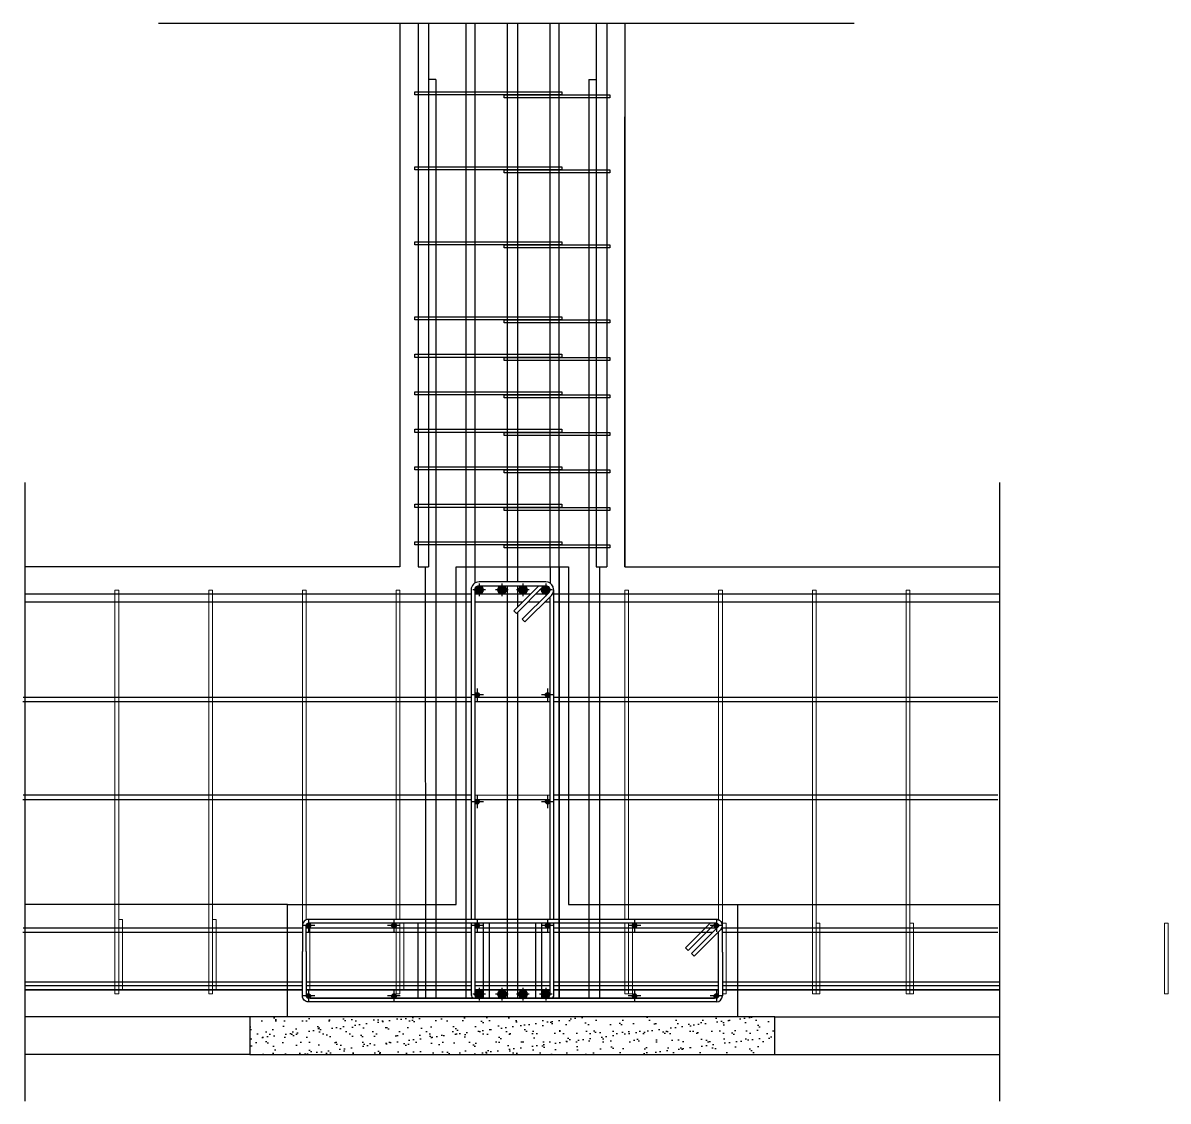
# Model space of a CAD drawing. Header units: millimetres. Extents: x 2329 to 2450, y 1882 to 1940.
# Drawn here: x 2440.755 to 2443.809, y 1908.039 to 1910.914 of the extents above; entities that cross this region are included whole.
import ezdxf

# ---------------------------------------------------------------- set-up
doc = ezdxf.new("R2010")
doc.units = ezdxf.units.MM
doc.linetypes.add('CENTRO', pattern=[50.8, 31.75, -6.35, 6.35, -6.35])
for name, color, linetype, lineweight in [('armature longitudinali', 5, 'Continuous', 25), ('Fondazione', 7, 'Continuous', 25), ('pilastri', 5, 'Continuous', 30), ('staffe', 252, 'Continuous', 20)]:
    doc.layers.add(name, color=color, linetype=linetype, lineweight=lineweight)
for name, color, linetype in [('AU_01_Struttura', 1, 'Continuous'), ('grigio', 252, 'Continuous'), ("linea d'asse", 7, 'CENTRO'), ('linea di sezione', 10, 'CENTRO')]:
    doc.layers.add(name, color=color, linetype=linetype)

# ---------------------------------------------------------------- blocks, each defined once
blk = doc.blocks.new('*U166')
at = {"layer": 'grigio', "linetype": 'Continuous', "ltscale": 0.2}
blk.add_lwpolyline([(0.059, 0.1763), (0.059, 0.56), (0.0673, 0.56), (0.0673, 0.1763), (0.0673, 0.1683), (0.059, 0.1683), (0.059, 0.1763)], dxfattribs=at)
blk.add_lwpolyline([(0.0507, 0.3142), (0.0507, 0.3222), (0.059, 0.3222), (0.059, 0.0484), (0.059, 0.0404), (0.0507, 0.0404)], close=True, dxfattribs=at)
blk = doc.blocks.new('*U167')
at = {"color": 0, "linetype": 'ByBlock', "lineweight": -2, "transparency": 16777216, "rotation": 90}
for p in [(2442.3604, 1910.0629), (2442.3604, 1909.9629), (2442.3604, 1909.8629), (2442.3604, 1909.7629), (2442.3604, 1909.6629), (2442.3604, 1909.5629), (2442.3604, 1909.4629)]:
    blk.add_blockref('*U166', p, dxfattribs=at)
blk = doc.blocks.new('*U215')
at = {"layer": 'grigio', "linetype": 'Continuous', "ltscale": 0.2}
blk.add_lwpolyline([(0.059, 0.1763), (0.059, 0.56), (0.0673, 0.56), (0.0673, 0.1763), (0.0673, 0.1683), (0.059, 0.1683), (0.059, 0.1763)], dxfattribs=at)
blk.add_lwpolyline([(0.0507, 0.3142), (0.0507, 0.3222), (0.059, 0.3222), (0.059, 0.0484), (0.059, 0.0404), (0.0507, 0.0404)], close=True, dxfattribs=at)
blk = doc.blocks.new('*U216')
at = {"color": 0, "linetype": 'ByBlock', "lineweight": -2, "transparency": 16777216, "rotation": 90}
for p in [(2442.3604, 1910.0629), (2442.3604, 1909.8629), (2442.3604, 1909.6629), (2442.3604, 1909.4629)]:
    blk.add_blockref('*U215', p, dxfattribs=at)

msp = doc.modelspace()

# ---------------------------------------------------------------- hatches: boundary and pattern name
at = {"layer": 'Fondazione', "transparency": 33554628}
h = msp.add_hatch(color=0, dxfattribs=at)
h.dxf.hatch_style = 1
h.paths.add_polyline_path([(2441.9604, 1909.4019, 1), (2441.9824, 1909.4019, 1)])
h = msp.add_hatch(color=0, dxfattribs=at)
h.dxf.hatch_style = 1
h.paths.add_polyline_path([(2442.0214, 1909.4019, 1), (2442.0434, 1909.4019, 1)])
h = msp.add_hatch(color=0, dxfattribs=at)
h.dxf.hatch_style = 1
h.paths.add_polyline_path([(2442.0774, 1909.4019, 1), (2442.0994, 1909.4019, 1)])
h = msp.add_hatch(color=0, dxfattribs=at)
h.dxf.hatch_style = 1
h.paths.add_polyline_path([(2442.1384, 1909.4019, 1), (2442.1604, 1909.4019, 1)])
h = msp.add_hatch(color=0, dxfattribs=at)
h.dxf.hatch_style = 1
h.paths.add_polyline_path([(2441.9724, 1909.1219, 1), (2441.9604, 1909.1219, 1)])
h = msp.add_hatch(color=0, dxfattribs=at)
h.dxf.hatch_style = 1
h.paths.add_polyline_path([(2442.1604, 1909.1219, 1), (2442.1484, 1909.1219, 1)])
h = msp.add_hatch(color=0, dxfattribs=at)
h.dxf.hatch_style = 1
h.paths.add_polyline_path([(2441.9724, 1908.8369, 1), (2441.9604, 1908.8369, 1)])
h = msp.add_hatch(color=0, dxfattribs=at)
h.dxf.hatch_style = 1
h.paths.add_polyline_path([(2442.1484, 1908.8369, 1), (2442.1604, 1908.8369, 1)])
h = msp.add_hatch(color=0, dxfattribs=at)
h.dxf.hatch_style = 1
h.paths.add_polyline_path([(2441.5104, 1908.5069, 1), (2441.5224, 1908.5069, 1)])
h = msp.add_hatch(color=0, dxfattribs=at)
h.dxf.hatch_style = 1
h.paths.add_polyline_path([(2441.7385, 1908.5069, 1), (2441.7505, 1908.5069, 1)])
h = msp.add_hatch(color=0, dxfattribs=at)
h.dxf.hatch_style = 1
h.paths.add_polyline_path([(2441.9604, 1908.5069, 1), (2441.9724, 1908.5069, 1)])
h = msp.add_hatch(color=0, dxfattribs=at)
h.dxf.hatch_style = 1
h.paths.add_polyline_path([(2442.1484, 1908.5069, 1), (2442.1604, 1908.5069, 1)])
h = msp.add_hatch(color=0, dxfattribs=at)
h.dxf.hatch_style = 1
h.paths.add_polyline_path([(2442.3923, 1908.5069, 1), (2442.3803, 1908.5069, 1)])
h = msp.add_hatch(color=0, dxfattribs=at)
h.dxf.hatch_style = 1
h.paths.add_polyline_path([(2442.6104, 1908.5069, 1), (2442.5984, 1908.5069, 1)])
h = msp.add_hatch(color=0, dxfattribs=at)
h.dxf.hatch_style = 1
h.paths.add_polyline_path([(2441.5224, 1908.3189, 1), (2441.5104, 1908.3189, 1)])
h = msp.add_hatch(color=0, dxfattribs=at)
h.dxf.hatch_style = 1
h.paths.add_polyline_path([(2441.7505, 1908.3189, 1), (2441.7385, 1908.3189, 1)])
h = msp.add_hatch(color=0, dxfattribs=at)
h.dxf.hatch_style = 1
h.paths.add_polyline_path([(2441.9604, 1908.3239, 1), (2441.9824, 1908.3239, 1)])
h = msp.add_hatch(color=0, dxfattribs=at)
h.dxf.hatch_style = 1
h.paths.add_polyline_path([(2442.0214, 1908.3239, 1), (2442.0434, 1908.3239, 1)])
h = msp.add_hatch(color=0, dxfattribs=at)
h.dxf.hatch_style = 1
h.paths.add_polyline_path([(2442.0774, 1908.3239, 1), (2442.0994, 1908.3239, 1)])
h = msp.add_hatch(color=0, dxfattribs=at)
h.dxf.hatch_style = 1
h.paths.add_polyline_path([(2442.1384, 1908.3239, 1), (2442.1604, 1908.3239, 1)])
h = msp.add_hatch(color=0, dxfattribs=at)
h.dxf.hatch_style = 1
h.paths.add_polyline_path([(2442.3803, 1908.3189, 1), (2442.3923, 1908.3189, 1)])
h = msp.add_hatch(color=0, dxfattribs=at)
h.dxf.hatch_style = 1
h.paths.add_polyline_path([(2442.5984, 1908.3189, 1), (2442.6104, 1908.3189, 1)])
h = msp.add_hatch(dxfattribs=at)
h.set_pattern_fill('AR-SAND', color=0, scale=0.0009)
h.set_pattern_definition([(37.5, (40.44808, 0.020707), (-0.00144002817, 0.04404719136), [0, -0.0347472, 0, -0.038862, 0, -0.0371475]), (7.5, (40.44808, 0.020707), (0.0404570955, 0.064514259), [0, -0.0187452, 0, -0.0313182, 0, -0.0120015]), (327.5, (40.419963, 0.020707), (0.0711893133, 0.0001293466), [0, -0.01143, 0, -0.041148, 0, -0.053721]), (317.5, (40.419963, 0.020707), (0.0687200807, 0.0200636391), [0, -0.005715, 0, -0.0269748, 0, -0.030861])])
h.paths.add_polyline_path([(2441.4604, 1908.2629), (2441.3604, 1908.2629), (2441.3604, 1908.1629), (2442.7604, 1908.1629), (2442.7604, 1908.2629)])

# ---------------------------------------------------------------- linework, layer by layer
for points in [[(2442.3604, 1910.0629), (2442.3604, 1910.6629)], [(2442.3604, 1909.4629), (2442.3604, 1910.0629)]]:
    msp.add_lwpolyline(points)
at = {"layer": 'armature longitudinali', "linetype": 'CENTRO', "ltscale": 0.2}
for p, q in [((2441.8084, 1908.5129), (2441.8084, 1908.3129)), ((2441.8284, 1908.5129), (2441.8284, 1908.3129)), ((2442.2924, 1908.5129), (2442.2924, 1908.3129))]:
    msp.add_line(p, q, dxfattribs=at)
at = {"layer": 'armature longitudinali', "linetype": 'Continuous', "ltscale": 0.2}
msp.add_line((2442.1382, 1908.5129), (2442.1382, 1908.3129), dxfattribs=at)
for points in [[(2441.8094, 1910.9129), (2441.8089, 1909.4629)], [(2441.8364, 1910.9134), (2441.8364, 1909.4629)], [(2441.9362, 1910.9114), (2441.9362, 1908.3129)], [(2441.9602, 1910.9112), (2441.9602, 1909.4629)], [(2442.0462, 1910.9134), (2442.0462, 1909.4629)], [(2442.0742, 1910.9134), (2442.0742, 1909.4629)], [(2442.1602, 1910.9109), (2442.1602, 1909.4629)], [(2442.1842, 1910.9112), (2442.1842, 1908.3129)], [(2442.284, 1910.913), (2442.284, 1909.4629)], [(2442.312, 1910.9137), (2442.312, 1909.4629)], [(2440.7604, 1909.3909), (2441.9504, 1909.3909)], [(2441.9602, 1909.3909), (2442.1087, 1909.3909)], [(2442.0462, 1909.4129), (2442.0462, 1908.3129)], [(2442.0742, 1909.4129), (2442.0742, 1909.3564)], [(2442.1602, 1909.4043), (2442.1602, 1909.3996)], [(2442.1673, 1909.3909), (2443.3604, 1909.3909)], [(2441.9504, 1909.3689), (2440.7604, 1909.3689)], [(2443.3604, 1909.3689), (2442.1704, 1909.3689)], [(2442.0742, 1909.3423), (2442.0742, 1908.3129)], [(2440.7553, 1909.1159), (2441.9504, 1909.1159)], [(2442.1704, 1909.1159), (2443.3553, 1909.1159)], [(2440.7548, 1909.104), (2441.9504, 1909.104)], [(2442.1704, 1909.104), (2443.3548, 1909.104)], [(2440.755, 1908.8429), (2441.9504, 1908.8429)], [(2440.7554, 1908.8549), (2441.9504, 1908.8549)], [(2442.1704, 1908.8549), (2443.3554, 1908.8549)], [(2442.1704, 1908.8429), (2443.355, 1908.8429)], [(2441.9822, 1908.5129), (2441.9822, 1908.3129)], [(2442.2924, 1908.5129), (2442.2924, 1908.3129)], [(2440.755, 1908.489), (2441.5004, 1908.489)], [(2440.7554, 1908.5009), (2441.5004, 1908.5009)], [(2441.5104, 1908.5009), (2441.9504, 1908.5009)], [(2441.5104, 1908.489), (2441.9504, 1908.489)], [(2441.9604, 1908.5009), (2442.1604, 1908.5009)], [(2441.9604, 1908.489), (2442.1604, 1908.489)], [(2442.1704, 1908.5009), (2442.6069, 1908.5009)], [(2442.1704, 1908.489), (2442.5949, 1908.489)], [(2442.6193, 1908.5009), (2443.3554, 1908.5009)], [(2442.6204, 1908.489), (2443.355, 1908.489)], [(2440.7604, 1908.3569), (2441.5004, 1908.3569)], [(2441.5104, 1908.3569), (2441.9504, 1908.3569)], [(2441.9604, 1908.3569), (2442.1604, 1908.3569)], [(2442.1704, 1908.3569), (2442.6104, 1908.3569)], [(2442.6204, 1908.3569), (2443.3604, 1908.3569)], [(2440.7599, 1908.3349), (2441.5004, 1908.3349)], [(2440.7603, 1908.3469), (2441.5004, 1908.3469)], [(2441.5004, 1908.3349), (2440.7604, 1908.3349)], [(2441.5104, 1908.3469), (2441.9504, 1908.3469)], [(2441.5104, 1908.3349), (2441.9504, 1908.3349)], [(2441.9504, 1908.3349), (2441.5104, 1908.3349)], [(2441.9604, 1908.3469), (2442.1604, 1908.3469)], [(2441.9604, 1908.3349), (2442.1604, 1908.3349)], [(2442.1604, 1908.3349), (2442.0324, 1908.3349), (2441.9604, 1908.3349)], [(2442.1704, 1908.3469), (2442.6104, 1908.3469)], [(2442.6104, 1908.3349), (2442.1704, 1908.3349)], [(2442.1704, 1908.3349), (2442.6104, 1908.3349)], [(2442.6204, 1908.3469), (2443.3603, 1908.3469)], [(2443.3604, 1908.3349), (2442.6204, 1908.3349)], [(2442.6204, 1908.3349), (2443.3599, 1908.3349)]]:
    msp.add_lwpolyline(points, dxfattribs=at)
at = {"layer": 'armature longitudinali'}
for points in [[(2441.8089, 1909.4629), (2441.8364, 1909.4629)], [(2442.284, 1909.4629), (2442.312, 1909.4629)]]:
    msp.add_lwpolyline(points, dxfattribs=at)
at = {"layer": 'armature longitudinali', "linetype": 'CENTRO', "ltscale": 0.2}
for points in [[(2442.1229, 1909.3909), (2442.154, 1909.3909)], [(2442.0867, 1909.3689), (2442.0324, 1909.3689), (2441.9604, 1909.3689)], [(2442.132, 1909.3689), (2442.1009, 1909.3689)], [(2442.1604, 1909.3689), (2442.1461, 1909.3689)], [(2441.9604, 1909.1159), (2442.1604, 1909.1159)], [(2441.9604, 1909.104), (2442.1604, 1909.104)], [(2441.9604, 1908.8429), (2442.1604, 1908.8429)], [(2441.9982, 1908.5129), (2441.9982, 1908.3129)], [(2442.1222, 1908.5129), (2442.1222, 1908.3129)], [(2442.6091, 1908.489), (2442.6104, 1908.489)]]:
    msp.add_lwpolyline(points, dxfattribs=at)
at = {"layer": 'AU_01_Struttura'}
for points in [[(2441.8565, 1910.7629), (2441.8364, 1910.7629)], [(2442.2643, 1910.7629), (2442.284, 1910.7629)], [(2441.9362, 1909.4629), (2441.9362, 1908.3129)], [(2441.9602, 1909.4629), (2441.9602, 1909.4197)], [(2442.0462, 1909.4629), (2442.0462, 1909.4229)], [(2442.0742, 1909.4629), (2442.0742, 1909.4229)], [(2442.1607, 1909.4629), (2442.1607, 1909.4197)], [(2442.1847, 1909.4629), (2442.1847, 1908.3129)], [(2442.0462, 1909.4129), (2442.0462, 1908.3129)], [(2442.0742, 1909.4129), (2442.0742, 1909.3564)], [(2442.0742, 1909.3423), (2442.0742, 1908.3129)]]:
    msp.add_lwpolyline(points, dxfattribs=at)
at = {"layer": 'AU_01_Struttura', "linetype": 'Continuous', "ltscale": 0.2}
for points in [[(2441.8565, 1910.7629), (2441.8565, 1908.3129)], [(2442.2643, 1910.7629), (2442.2643, 1908.3129)], [(2441.8278, 1909.4629), (2441.8285, 1908.3129)], [(2442.293, 1909.4629), (2442.2923, 1908.3129)]]:
    msp.add_lwpolyline(points, dxfattribs=at)
at = {"layer": 'Fondazione'}
msp.add_line((2442.6204, 1908.4354), (2442.6204, 1908.3189), dxfattribs=at)
for points in [[(2441.7604, 1910.9129), (2441.7604, 1909.4629)], [(2442.3604, 1910.9129), (2442.3604, 1909.4629)], [(2441.7604, 1909.4629), (2440.7604, 1909.4629)], [(2442.3604, 1909.4629), (2443.3604, 1909.4629)], [(2441.9604, 1909.4019), (2441.9604, 1908.5229)], [(2441.9714, 1909.4129), (2442.1494, 1909.4129)], [(2442.1307, 1909.4129), (2442.0639, 1909.3461), (2442.0709, 1909.339), (2442.1416, 1909.4097)], [(2442.1704, 1909.4019), (2442.1704, 1908.5229)], [(2442.1604, 1909.3832), (2442.1604, 1908.5229)], [(2441.4604, 1908.5629), (2440.7604, 1908.5629)], [(2442.6604, 1908.5629), (2443.3604, 1908.5629)], [(2441.5104, 1908.4379), (2441.5104, 1908.5069)], [(2442.6044, 1908.5129), (2441.5164, 1908.5129)], [(2441.9504, 1908.5129), (2441.9504, 1908.4379)], [(2441.9604, 1908.5129), (2441.9604, 1908.4379)], [(2442.1604, 1908.5129), (2442.1604, 1908.4379)], [(2442.1704, 1908.5129), (2442.1704, 1908.4379)], [(2442.5878, 1908.5129), (2442.5224, 1908.4475), (2442.5295, 1908.4405), (2442.6002, 1908.5112)], [(2442.5878, 1908.5129), (2442.5224, 1908.4475), (2442.5295, 1908.4405), (2442.6002, 1908.5112)], [(2442.6104, 1908.4379), (2442.6104, 1908.4903)], [(2441.5104, 1908.4379), (2441.5104, 1908.3189)], [(2441.9504, 1908.4379), (2441.9504, 1908.3226)], [(2441.9604, 1908.4379), (2441.9604, 1908.3239)], [(2442.1604, 1908.4379), (2442.1604, 1908.3239)], [(2442.6104, 1908.3189), (2442.6104, 1908.4379)], [(2442.6204, 1908.4354), (2442.6204, 1908.4379)], [(2442.6044, 1908.3129), (2441.5164, 1908.3129)], [(2441.5214, 1908.3129), (2442.5452, 1908.3129), (2442.5994, 1908.3129)], [(2441.3604, 1908.2629), (2440.7604, 1908.2629)], [(2442.7604, 1908.2629), (2443.3604, 1908.2629)], [(2441.3604, 1908.1629), (2440.7604, 1908.1629)], [(2442.7604, 1908.1629), (2443.3604, 1908.1629)]]:
    msp.add_lwpolyline(points, dxfattribs=at)
for points in [[(2442.1572, 1909.3942), (2442.0865, 1909.3235), (2442.0936, 1909.3164), (2442.1643, 1909.3871, 0.668179), (2442.1494, 1909.4229), (2441.9714, 1909.4229, 0.414214), (2441.9504, 1909.4019), (2441.9504, 1908.5229)], [(2442.6044, 1908.5229), (2441.5164, 1908.5229, 0.414214), (2441.5004, 1908.5069), (2441.5004, 1908.4379)], [(2442.6204, 1908.4379), (2442.6204, 1908.5069, 0.414214), (2442.6044, 1908.5229, -0.668179), (2442.6157, 1908.4956), (2442.545, 1908.4249), (2442.538, 1908.432), (2442.6087, 1908.5027)], [(2442.6044, 1908.3029), (2441.5164, 1908.3029, -0.414214), (2441.5004, 1908.3189), (2441.5004, 1908.4379)], [(2442.1704, 1908.4379), (2442.1704, 1908.3239, -0.138709), (2442.1673, 1908.3129)]]:
    msp.add_lwpolyline(points, format="xyb", dxfattribs=at)
for centre, radius in [((2441.9714, 1909.4019), 0.011), ((2442.0324, 1909.4019), 0.011), ((2442.0884, 1909.4019), 0.011), ((2442.1494, 1909.4019), 0.011), ((2441.9664, 1909.1219), 0.006), ((2442.1544, 1909.1219), 0.006), ((2441.9664, 1908.8369), 0.006), ((2442.1544, 1908.8369), 0.006), ((2441.5164, 1908.5069), 0.006), ((2441.7445, 1908.5069), 0.006), ((2441.9664, 1908.5069), 0.006), ((2442.1544, 1908.5069), 0.006), ((2442.3863, 1908.5069), 0.006), ((2442.6044, 1908.5069), 0.006), ((2441.5164, 1908.3189), 0.006), ((2441.7445, 1908.3189), 0.006), ((2441.9714, 1908.3239), 0.011), ((2442.0324, 1908.3239), 0.011), ((2442.0884, 1908.3239), 0.011), ((2442.1494, 1908.3239), 0.011), ((2442.3863, 1908.3189), 0.006), ((2442.6044, 1908.3189), 0.006)]:
    msp.add_circle(centre, radius, dxfattribs=at)
for centre, radius, start, end in [((2441.9714, 1909.4019), 0.011, 90, 180), ((2442.1494, 1909.4019), 0.011, 315, 135), ((2441.5164, 1908.5069), 0.006, 90, 180), ((2442.6044, 1908.5069), 0.006, 315, 135), ((2441.9713, 1908.324), 0.0209, 176.2791, 211.9073), ((2441.9714, 1908.3239), 0.011, 180, 270), ((2442.1494, 1908.3239), 0.011, 270, 0), ((2442.6044, 1908.3189), 0.016, 270, 0), ((2442.6044, 1908.3189), 0.016, 270, 0)]:
    msp.add_arc(centre, radius, start, end, dxfattribs=at)
at = {"layer": "linea d'asse", "ltscale": 0.2}
for p, q in [((2440.7604, 1909.6884), (2440.7604, 1908.0386)), ((2443.3604, 1908.0386), (2443.3604, 1909.6884))]:
    msp.add_line(p, q, dxfattribs=at)
msp.add_lwpolyline([(2441.1168, 1910.9129), (2442.9715, 1910.9129)], dxfattribs=at)
at = {"layer": 'linea di sezione'}
for points in [[(2441.9714, 1909.4188), (2441.9714, 1909.4019)], [(2442.0324, 1909.4188), (2442.0324, 1909.4019)], [(2442.0884, 1909.4188), (2442.0884, 1909.4019)], [(2442.1494, 1909.4188), (2442.1494, 1909.4019)], [(2441.9714, 1909.4019), (2441.9546, 1909.4019)], [(2441.9883, 1909.4019), (2441.9714, 1909.4019)], [(2441.9714, 1909.4019), (2441.9714, 1909.3851)], [(2442.0324, 1909.4019), (2442.0156, 1909.4019)], [(2442.0493, 1909.4019), (2442.0324, 1909.4019)], [(2442.0324, 1909.4019), (2442.0324, 1909.3851)], [(2442.0884, 1909.4019), (2442.0716, 1909.4019)], [(2442.1053, 1909.4019), (2442.0884, 1909.4019)], [(2442.0884, 1909.4019), (2442.0884, 1909.3851)], [(2442.1494, 1909.4019), (2442.1326, 1909.4019)], [(2442.1663, 1909.4019), (2442.1494, 1909.4019)], [(2442.1494, 1909.4019), (2442.1494, 1909.3851)], [(2441.9664, 1909.1219), (2441.9496, 1909.1219)], [(2441.9664, 1909.1388), (2441.9664, 1909.1219)], [(2441.9833, 1909.1219), (2441.9664, 1909.1219)], [(2441.9664, 1909.1219), (2441.9664, 1909.1051)], [(2442.1544, 1909.1219), (2442.1376, 1909.1219)], [(2442.1544, 1909.1388), (2442.1544, 1909.1219)], [(2442.1713, 1909.1219), (2442.1544, 1909.1219)], [(2442.1544, 1909.1219), (2442.1544, 1909.1051)], [(2441.9664, 1908.8538), (2441.9664, 1908.8369)], [(2442.1544, 1908.8538), (2442.1544, 1908.8369)], [(2441.9664, 1908.8369), (2441.9496, 1908.8369)], [(2441.9833, 1908.8369), (2441.9664, 1908.8369)], [(2441.9664, 1908.8369), (2441.9664, 1908.8201)], [(2442.1544, 1908.8369), (2442.1376, 1908.8369)], [(2442.1713, 1908.8369), (2442.1544, 1908.8369)], [(2442.1544, 1908.8369), (2442.1544, 1908.8201)], [(2441.5164, 1908.5069), (2441.4996, 1908.5069)], [(2441.5164, 1908.5238), (2441.5164, 1908.5069)], [(2441.5333, 1908.5069), (2441.5164, 1908.5069)], [(2441.5164, 1908.5069), (2441.5164, 1908.4901)], [(2441.7445, 1908.5069), (2441.7276, 1908.5069)], [(2441.7445, 1908.5238), (2441.7445, 1908.5069)], [(2441.7613, 1908.5069), (2441.7445, 1908.5069)], [(2441.7445, 1908.5069), (2441.7445, 1908.4901)], [(2441.9664, 1908.5069), (2441.9496, 1908.5069)], [(2441.9664, 1908.5238), (2441.9664, 1908.5069)], [(2441.9833, 1908.5069), (2441.9664, 1908.5069)], [(2441.9664, 1908.5069), (2441.9664, 1908.4901)], [(2442.1544, 1908.5069), (2442.1376, 1908.5069)], [(2442.1544, 1908.5238), (2442.1544, 1908.5069)], [(2442.1713, 1908.5069), (2442.1544, 1908.5069)], [(2442.1544, 1908.5069), (2442.1544, 1908.4901)], [(2442.3863, 1908.5069), (2442.3694, 1908.5069)], [(2442.3863, 1908.5238), (2442.3863, 1908.5069)], [(2442.4031, 1908.5069), (2442.3863, 1908.5069)], [(2442.3863, 1908.5069), (2442.3863, 1908.4901)], [(2442.6044, 1908.5069), (2442.5876, 1908.5069)], [(2442.6044, 1908.5238), (2442.6044, 1908.5069)], [(2442.6213, 1908.5069), (2442.6044, 1908.5069)], [(2442.6044, 1908.5069), (2442.6044, 1908.4901)], [(2441.5164, 1908.3189), (2441.4996, 1908.3189)], [(2441.5164, 1908.3358), (2441.5164, 1908.3189)], [(2441.5333, 1908.3189), (2441.5164, 1908.3189)], [(2441.5164, 1908.3189), (2441.5164, 1908.3021)], [(2441.7445, 1908.3189), (2441.7276, 1908.3189)], [(2441.7445, 1908.3358), (2441.7445, 1908.3189)], [(2441.7613, 1908.3189), (2441.7445, 1908.3189)], [(2441.7445, 1908.3189), (2441.7445, 1908.3021)], [(2441.9714, 1908.3239), (2441.9546, 1908.3239)], [(2441.9714, 1908.3408), (2441.9714, 1908.3239)], [(2441.9883, 1908.3239), (2441.9714, 1908.3239)], [(2441.9714, 1908.3239), (2441.9714, 1908.3071)], [(2442.0324, 1908.3239), (2442.0156, 1908.3239)], [(2442.0324, 1908.3408), (2442.0324, 1908.3239)], [(2442.0493, 1908.3239), (2442.0324, 1908.3239)], [(2442.0324, 1908.3239), (2442.0324, 1908.3071)], [(2442.0884, 1908.3239), (2442.0716, 1908.3239)], [(2442.0884, 1908.3408), (2442.0884, 1908.3239)], [(2442.1053, 1908.3239), (2442.0884, 1908.3239)], [(2442.0884, 1908.3239), (2442.0884, 1908.3071)], [(2442.1494, 1908.3239), (2442.1326, 1908.3239)], [(2442.1494, 1908.3408), (2442.1494, 1908.3239)], [(2442.1663, 1908.3239), (2442.1494, 1908.3239)], [(2442.1494, 1908.3239), (2442.1494, 1908.3071)], [(2442.3863, 1908.3189), (2442.3694, 1908.3189)], [(2442.3863, 1908.3358), (2442.3863, 1908.3189)], [(2442.4031, 1908.3189), (2442.3863, 1908.3189)], [(2442.3863, 1908.3189), (2442.3863, 1908.3021)], [(2442.6044, 1908.3189), (2442.5876, 1908.3189)], [(2442.6044, 1908.3358), (2442.6044, 1908.3189)], [(2442.6213, 1908.3189), (2442.6044, 1908.3189)], [(2442.6044, 1908.3189), (2442.6044, 1908.3021)]]:
    msp.add_lwpolyline(points, dxfattribs=at)
at = {"layer": 'pilastri', "color": 0, "lineweight": 30}
for points in [[(2441.9104, 1908.5629), (2441.9104, 1909.4629), (2442.2104, 1909.4629), (2442.2104, 1908.5629)], [(2441.4604, 1908.4379), (2441.4604, 1908.5629), (2441.9104, 1908.5629)], [(2442.2104, 1908.5629), (2442.6604, 1908.5629), (2442.6604, 1908.4379)], [(2442.6604, 1908.4379), (2442.6604, 1908.2629), (2441.3604, 1908.2629), (2441.3604, 1908.1629), (2442.7604, 1908.1629), (2442.7604, 1908.2629), (2441.4604, 1908.2629), (2441.4604, 1908.4379)]]:
    msp.add_lwpolyline(points, dxfattribs=at)
at = {"layer": 'staffe', "linetype": 'Continuous', "ltscale": 0.2}
for points in [[(2441.0004, 1909.4009), (2441.0004, 1908.3349), (2441.0004, 1908.3249), (2441.0104, 1908.3249), (2441.0104, 1908.3249), (2441.0104, 1909.4009), (2441.0004, 1909.4009), (2441.0004, 1909.3909)], [(2441.2504, 1909.4009), (2441.2504, 1908.3349), (2441.2504, 1908.3249), (2441.2604, 1908.3249), (2441.2604, 1908.3249), (2441.2604, 1909.4009), (2441.2504, 1909.4009), (2441.2504, 1909.3909)], [(2441.5004, 1909.4009), (2441.5004, 1908.3349), (2441.5004, 1908.3249)], [(2441.5104, 1908.5218), (2441.5104, 1909.4009), (2441.5004, 1909.4009), (2441.5004, 1909.3909)], [(2441.7504, 1909.4009), (2441.7504, 1908.5229)], [(2441.7604, 1908.5229), (2441.7604, 1909.4009), (2441.7504, 1909.4009), (2441.7504, 1909.3909)], [(2442.3704, 1908.5229), (2442.3704, 1909.4009), (2442.3604, 1909.4009), (2442.3604, 1909.4009), (2442.3604, 1908.5229)], [(2442.6204, 1908.3249), (2442.6204, 1908.3249), (2442.6204, 1908.3249), (2442.6204, 1909.4009), (2442.6104, 1909.4009), (2442.6104, 1909.4009), (2442.6104, 1908.5218)]]:
    msp.add_lwpolyline(points, dxfattribs=at)
for points in [[(2442.8604, 1908.3249), (2442.8604, 1908.3249), (2442.8704, 1908.3249), (2442.8704, 1908.3249), (2442.8704, 1909.4009), (2442.8604, 1909.4009), (2442.8604, 1909.4009)], [(2443.1104, 1908.3249), (2443.1104, 1908.3249), (2443.1204, 1908.3249), (2443.1204, 1908.3249), (2443.1204, 1909.4009), (2443.1104, 1909.4009), (2443.1104, 1909.4009)]]:
    msp.add_lwpolyline(points, close=True, dxfattribs=at)
at = {"layer": 'staffe', "linetype": 'CENTRO', "ltscale": 0.2}
for points in [[(2442.1604, 1908.8547), (2441.9604, 1908.8547)], [(2441.0104, 1908.3449), (2441.0104, 1908.3349), (2441.0204, 1908.3349), (2441.0204, 1908.3349), (2441.0204, 1908.5229), (2441.0104, 1908.5229), (2441.0104, 1908.5229), (2441.0104, 1908.3349)], [(2441.2604, 1908.3449), (2441.2604, 1908.3349), (2441.2704, 1908.3349), (2441.2704, 1908.3349), (2441.2704, 1908.5229), (2441.2604, 1908.5229), (2441.2604, 1908.5229), (2441.2604, 1908.3349)], [(2441.5204, 1908.5229), (2441.5104, 1908.5229), (2441.5104, 1908.5229), (2441.5104, 1908.5218)], [(2441.5104, 1908.3449), (2441.5104, 1908.3349), (2441.5204, 1908.3349), (2441.5204, 1908.3349), (2441.5204, 1908.5025)], [(2441.5204, 1908.5114), (2441.5204, 1908.5129)], [(2441.7504, 1908.5129), (2441.7504, 1908.3349), (2441.7504, 1908.3249), (2441.7604, 1908.3249), (2441.7604, 1908.3249), (2441.7604, 1908.5129)], [(2441.7704, 1908.5229), (2441.7604, 1908.5229), (2441.7604, 1908.5229)], [(2441.7604, 1908.3449), (2441.7604, 1908.3349), (2441.7704, 1908.3349), (2441.7704, 1908.3349), (2441.7704, 1908.5129)], [(2441.7604, 1908.5129), (2441.7604, 1908.3349)], [(2442.3604, 1908.5129), (2442.3604, 1908.3249), (2442.3604, 1908.3249), (2442.3704, 1908.3249), (2442.3704, 1908.3249), (2442.3704, 1908.5129)], [(2442.3704, 1908.3349), (2442.3704, 1908.3249), (2442.3804, 1908.3249), (2442.3804, 1908.3249), (2442.3804, 1908.5129), (2442.3704, 1908.5129), (2442.3704, 1908.5129), (2442.3704, 1908.3249)], [(2442.6204, 1908.3349), (2442.6204, 1908.3249), (2442.6304, 1908.3249), (2442.6304, 1908.3249), (2442.6304, 1908.5129), (2442.6204, 1908.5129), (2442.6204, 1908.5129), (2442.6204, 1908.3249)], [(2442.8704, 1908.3349), (2442.8704, 1908.3249), (2442.8804, 1908.3249), (2442.8804, 1908.3249), (2442.8804, 1908.5129), (2442.8704, 1908.5129), (2442.8704, 1908.5129), (2442.8704, 1908.3249)], [(2443.1204, 1908.3349), (2443.1204, 1908.3249), (2443.1304, 1908.3249), (2443.1304, 1908.3249), (2443.1304, 1908.5129), (2443.1204, 1908.5129), (2443.1204, 1908.5129), (2443.1204, 1908.3249)], [(2443.7992, 1908.3349), (2443.7992, 1908.3249), (2443.8092, 1908.3249), (2443.8092, 1908.3249), (2443.8092, 1908.5129), (2443.7992, 1908.5129), (2443.7992, 1908.5129), (2443.7992, 1908.3249)]]:
    msp.add_lwpolyline(points, dxfattribs=at)

# ---------------------------------------------------------------- block references
for name, p in [('*U216', (0, 0.6)), ('*U167', (0, 0))]:
    msp.add_blockref(name, p)

doc.saveas('drawing.dxf')
